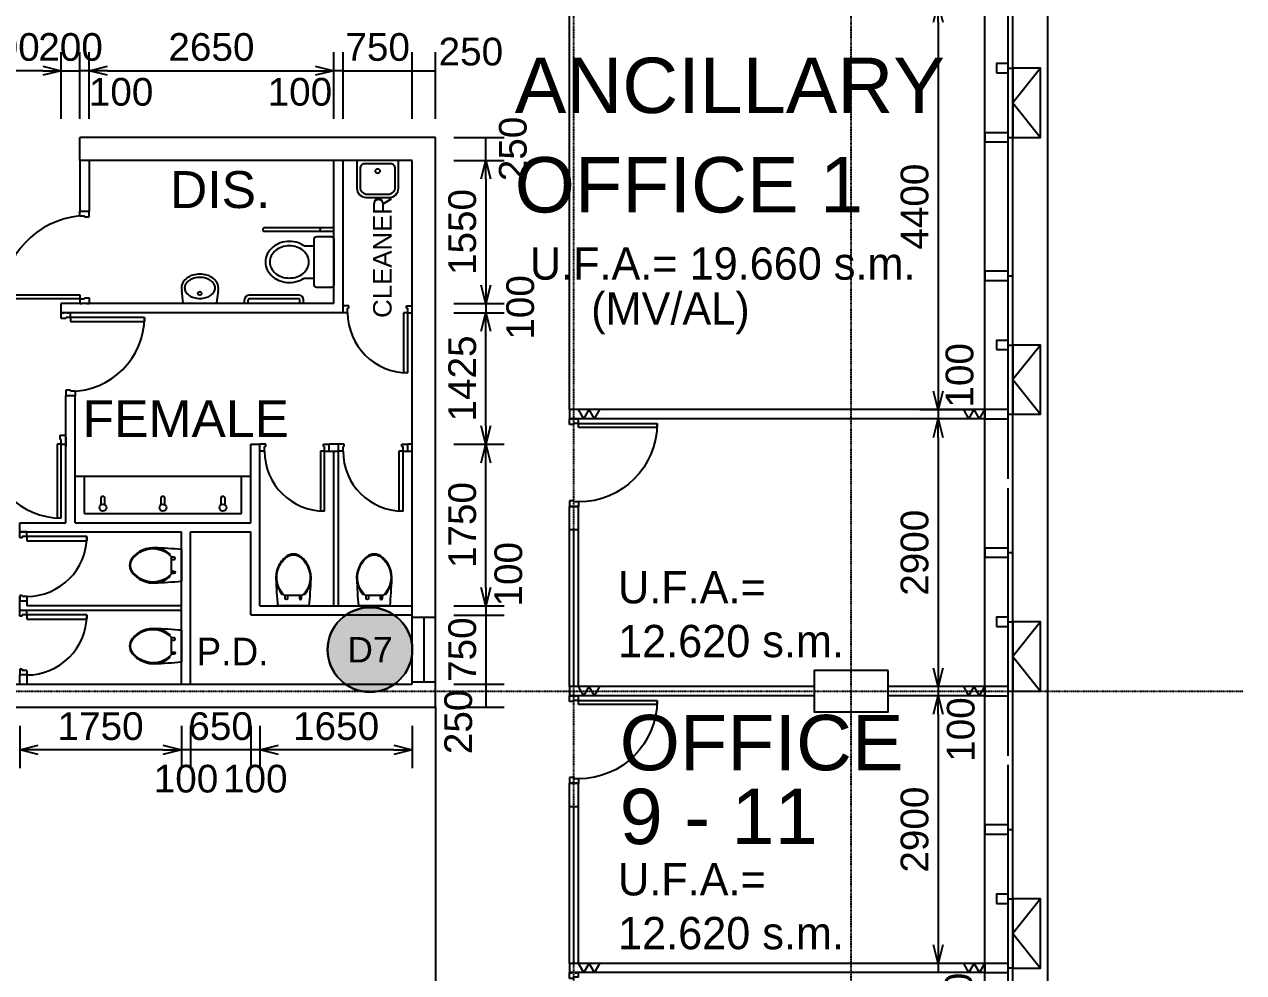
# Model space of a CAD drawing. Header units: millimetres. Extents: x 513 to 50196, y 336 to 55403.
# Drawn here: x 32358 to 45558, y 29722 to 39997 of the extents above; entities that cross this region are included whole.
import ezdxf
from ezdxf.enums import TextEntityAlignment as Align

# ---------------------------------------------------------------- set-up
doc = ezdxf.new("R2010")
doc.units = ezdxf.units.MM
doc.linetypes.add('DASHDOT', pattern=[1, 0.5, -0.25, 0, -0.25])
doc.layers.get('0').update_dxf_attribs({"color": 8})
doc.layers.get('Defpoints').update_dxf_attribs({"color": 8})
for name, color, linetype in [('DLN020__', 8, 'DASHDOT'), ('DLN030', 8, 'Continuous'), ('DLN041_1', 8, 'Continuous'), ('DLN041__', 8, 'Continuous'), ('DLN061__1', 8, 'Continuous'), ('DLN220__', 8, 'Continuous'), ('DLN280__', 8, 'Continuous'), ('DLN314__', 8, 'Continuous'), ('DLN324__', 8, 'Continuous'), ('DLN325-1', 8, 'Continuous'), ('DLN325__', 8, 'Continuous'), ('DLN740__', 8, 'Continuous'), ('FITBATH', 8, 'Continuous'), ('FITDOOR', 8, 'Continuous'), ('FS-10', 8, 'Continuous'), ('MARK', 8, 'Continuous')]:
    doc.layers.add(name, color=color, linetype=linetype)
doc.styles.add('ROMANS', font='swissl.ttf')
doc.styles.add('SWIS721LT450', font='swissl.ttf')
doc.styles.add('SWIS721LT750', font='swissl.ttf')
doc.dimstyles.new('INTDIM', dxfattribs={"dimscale": 200, "dimtxt": 2.25, "dimasz": 1.5, "dimexe": 1, "dimexo": 0, "dimgap": 1, "dimtad": 1, "dimdec": 0, "dimrnd": 1, "dimzin": 1, "dimdsep": 46, "dimtxsty": 'SWIS721LT450', "dimcen": 1, "dimclrd": 256, "dimclre": 256, "dimclrt": 256, "dimaunit": 1, "dimadec": 3, "dimazin": 0, "dimtfac": 1, "dimtdec": 0, "dimtix": 1, "dimtmove": 2, "dimatfit": 0, "dimfxl": 1, "dimtolj": 1, "dimtzin": 0, "dimarcsym": 0})

# ---------------------------------------------------------------- blocks, each defined once
blk = doc.blocks.new('DIMARR')
for p, q in [((-1, 0.25), (0, 0)), ((-1, 0), (0, 0)), ((0, 0), (-1, -0.25))]:
    blk.add_line(p, q)
blk = doc.blocks.new('*D271')
at = {"layer": 'Defpoints', "color": 0, "transparency": 16777216}
for p in [(42824, 40222), (42251, 35822), (42824, 35822)]:
    blk.add_point(p, dxfattribs=at)
at = {"layer": 'DLN030', "lineweight": -2, "transparency": 16777216}
for p, q in [((42624, 40222), (42051, 40222)), ((42251, 40022), (42251, 36022)), ((42624, 35822), (42051, 35822))]:
    blk.add_line(p, q, dxfattribs=at)
at = {"layer": 'DLN030', "lineweight": -2, "transparency": 16777216, "xscale": 200, "yscale": 200, "zscale": 200}
for p, rotation in [((42251, 40222), 90), ((42251, 35822), 270)]:
    blk.add_blockref('DIMARR', p, dxfattribs=dict(at, rotation=rotation))
at = {"layer": 'DLN030', "transparency": 16777216, "insert": (41997, 38022), "char_height": 300, "attachment_point": 5, "rotation": 90, "style": 'SWIS721LT450'}
blk.add_mtext('\\A1;4400', dxfattribs=at)
blk = doc.blocks.new('*D272')
at = {"layer": 'Defpoints', "color": 0, "transparency": 16777216}
for p in [(42824, 35822), (42251, 35722), (42824, 35722)]:
    blk.add_point(p, dxfattribs=at)
at = {"layer": 'DLN030', "lineweight": -2, "transparency": 16777216}
for p, q in [((42624, 35822), (42051, 35822)), ((42251, 35822), (42251, 35722)), ((42624, 35722), (42051, 35722))]:
    blk.add_line(p, q, dxfattribs=at)
at = {"layer": 'DLN030', "transparency": 16777216, "insert": (42484, 36194), "char_height": 300, "attachment_point": 5, "rotation": 90, "style": 'SWIS721LT450'}
blk.add_mtext('\\A1;100', dxfattribs=at)
blk = doc.blocks.new('*D273')
at = {"layer": 'Defpoints', "color": 0, "transparency": 16777216}
for p in [(42824, 35722), (42251, 32822), (42824, 32822)]:
    blk.add_point(p, dxfattribs=at)
at = {"layer": 'DLN030', "lineweight": -2, "transparency": 16777216}
for p, q in [((42624, 35722), (42051, 35722)), ((42251, 35522), (42251, 33022)), ((42624, 32822), (42051, 32822))]:
    blk.add_line(p, q, dxfattribs=at)
at = {"layer": 'DLN030', "lineweight": -2, "transparency": 16777216, "xscale": 200, "yscale": 200, "zscale": 200}
for p, rotation in [((42251, 35722), 90), ((42251, 32822), 270)]:
    blk.add_blockref('DIMARR', p, dxfattribs=dict(at, rotation=rotation))
at = {"layer": 'DLN030', "transparency": 16777216, "insert": (41997, 34272), "char_height": 300, "attachment_point": 5, "rotation": 90, "style": 'SWIS721LT450'}
blk.add_mtext('\\A1;2900', dxfattribs=at)
blk = doc.blocks.new('*D274')
at = {"layer": 'Defpoints', "color": 0, "transparency": 16777216}
for p in [(42824, 32822), (42251, 32722), (42824, 32722)]:
    blk.add_point(p, dxfattribs=at)
at = {"layer": 'DLN030', "lineweight": -2, "transparency": 16777216}
for p, q in [((42624, 32822), (42051, 32822)), ((42251, 32822), (42251, 32722)), ((42624, 32722), (42051, 32722))]:
    blk.add_line(p, q, dxfattribs=at)
at = {"layer": 'DLN030', "transparency": 16777216, "insert": (42497, 32356), "char_height": 300, "attachment_point": 5, "rotation": 90, "style": 'SWIS721LT450'}
blk.add_mtext('\\A1;100', dxfattribs=at)
blk = doc.blocks.new('*D275')
at = {"layer": 'Defpoints', "color": 0, "transparency": 16777216}
for p in [(42824, 32722), (42251, 29822), (42824, 29822)]:
    blk.add_point(p, dxfattribs=at)
at = {"layer": 'DLN030', "lineweight": -2, "transparency": 16777216}
for p, q in [((42624, 32722), (42051, 32722)), ((42251, 32522), (42251, 30022)), ((42624, 29822), (42051, 29822))]:
    blk.add_line(p, q, dxfattribs=at)
at = {"layer": 'DLN030', "lineweight": -2, "transparency": 16777216, "xscale": 200, "yscale": 200, "zscale": 200}
for p, rotation in [((42251, 32722), 90), ((42251, 29822), 270)]:
    blk.add_blockref('DIMARR', p, dxfattribs=dict(at, rotation=rotation))
at = {"layer": 'DLN030', "transparency": 16777216, "insert": (41997, 31272), "char_height": 300, "attachment_point": 5, "rotation": 90, "style": 'SWIS721LT450'}
blk.add_mtext('\\A1;2900', dxfattribs=at)
blk = doc.blocks.new('*D276')
at = {"layer": 'Defpoints', "color": 0, "transparency": 16777216}
for p in [(42251, 29722), (42824, 29822), (42824, 29722)]:
    blk.add_point(p, dxfattribs=at)
at = {"layer": 'DLN030', "lineweight": -2, "transparency": 16777216}
for p, q in [((42624, 29822), (42051, 29822)), ((42624, 29722), (42051, 29722)), ((42251, 29822), (42251, 29722))]:
    blk.add_line(p, q, dxfattribs=at)
at = {"layer": 'DLN030', "transparency": 16777216, "insert": (42474, 29371), "char_height": 300, "attachment_point": 5, "rotation": 90, "style": 'SWIS721LT450'}
blk.add_mtext('\\A1;100', dxfattribs=at)
blk = doc.blocks.new('DR1CR2')
at = {"layer": 'FITDOOR'}
for p, q in [((-50, 0), (-50, -50)), ((-50, 0), (0, 0)), ((0, 0), (0, -25)), ((-62.5, -50), (-50, -50)), ((-62.5, -50), (-62.5, -100)), ((-62.5, -100), (0, -100)), ((-12, -25), (0, -25)), ((-12, -75), (0, -75)), ((0, -75), (0, -100))]:
    blk.add_line(p, q, dxfattribs=at)
blk = doc.blocks.new('DR1AD')
at = {"layer": 'FITDOOR'}
for p, q in [((-45, 1), (0, 1)), ((-45, 1), (-45, 0)), ((0, 0), (0, 1)), ((-45, 0), (0, 0))]:
    blk.add_line(p, q, dxfattribs=at)
blk = doc.blocks.new('DR1AM')
at = {"layer": 'FITDOOR'}
blk.add_arc((0, 0), 1, 90, 180, dxfattribs=at)
blk = doc.blocks.new('DR1CL2')
at = {"layer": 'FITDOOR'}
for p, q in [((50, 0), (0, 0)), ((0, 0), (0, -25)), ((50, 0), (50, -50)), ((12, -25), (0, -25)), ((0, -75), (0, -100)), ((12, -75), (0, -75)), ((62.5, -100), (0, -100)), ((62.5, -50), (50, -50)), ((62.5, -50), (62.5, -100))]:
    blk.add_line(p, q, dxfattribs=at)
blk = doc.blocks.new('MAGENTA')
at = {"layer": 'DLN314__'}
blk.add_line((-212508, -468222), (-212508, -468172), dxfattribs=at)
blk.add_lwpolyline([(-212458, -468472), (-212458, -468222), (-212558, -468222), (-212558, -468472)], close=True, dxfattribs=at)
blk = doc.blocks.new('*D387')
at = {"layer": 'Defpoints', "color": 0, "transparency": 16777216}
for p in [(31358, 39495), (31358, 38772), (32758, 38772)]:
    blk.add_point(p, dxfattribs=at)
at = {"layer": 'DLN030', "lineweight": -2, "transparency": 16777216}
for p, q in [((31358, 38972), (31358, 39695)), ((32758, 38972), (32758, 39695)), ((32558, 39495), (31558, 39495))]:
    blk.add_line(p, q, dxfattribs=at)
at = {"layer": 'DLN030', "lineweight": -2, "transparency": 16777216, "xscale": 200, "yscale": 200, "zscale": 200, "rotation": 180}
blk.add_blockref('DIMARR', (31358, 39495), dxfattribs=at)
at = {"layer": 'DLN030', "lineweight": -2, "transparency": 16777216, "xscale": 200, "yscale": 200, "zscale": 200}
blk.add_blockref('DIMARR', (32758, 39495), dxfattribs=at)
at = {"layer": 'DLN030', "transparency": 16777216, "insert": (32058, 39750), "char_height": 300, "attachment_point": 5, "style": 'SWIS721LT450'}
blk.add_mtext('\\A1;1400', dxfattribs=at)
blk = doc.blocks.new('*D388')
at = {"layer": 'Defpoints', "color": 0, "transparency": 16777216}
for p in [(35708, 39495), (35708, 38772), (35808, 38772)]:
    blk.add_point(p, dxfattribs=at)
at = {"layer": 'DLN030', "lineweight": -2, "transparency": 16777216}
for p, q in [((35708, 38972), (35708, 39695)), ((35808, 38972), (35808, 39695)), ((35808, 39495), (35708, 39495))]:
    blk.add_line(p, q, dxfattribs=at)
at = {"layer": 'DLN030', "transparency": 16777216, "insert": (35341, 39264), "char_height": 300, "attachment_point": 5, "style": 'SWIS721LT450'}
blk.add_mtext('\\A1;100', dxfattribs=at)
blk = doc.blocks.new('*D389')
at = {"layer": 'Defpoints', "color": 0, "transparency": 16777216}
for p in [(36558, 39495), (35808, 38772), (36558, 38772)]:
    blk.add_point(p, dxfattribs=at)
at = {"layer": 'DLN030', "lineweight": -2, "transparency": 16777216}
for p, q in [((35808, 38972), (35808, 39695)), ((36558, 38972), (36558, 39695)), ((35808, 39495), (36558, 39495))]:
    blk.add_line(p, q, dxfattribs=at)
at = {"layer": 'DLN030', "transparency": 16777216, "insert": (36183, 39750), "char_height": 300, "attachment_point": 5, "style": 'SWIS721LT450'}
blk.add_mtext('\\A1;750', dxfattribs=at)
blk = doc.blocks.new('*D395')
at = {"layer": 'Defpoints', "color": 0, "transparency": 16777216}
for p in [(36808, 38522), (36808, 36972), (37354, 36972)]:
    blk.add_point(p, dxfattribs=at)
at = {"layer": 'DLN030', "lineweight": -2, "transparency": 16777216}
for p, q in [((37008, 38522), (37554, 38522)), ((37354, 38322), (37354, 37172)), ((37008, 36972), (37554, 36972))]:
    blk.add_line(p, q, dxfattribs=at)
at = {"layer": 'DLN030', "lineweight": -2, "transparency": 16777216, "xscale": 200, "yscale": 200, "zscale": 200}
for p, rotation in [((37354, 38522), 90), ((37354, 36972), 270)]:
    blk.add_blockref('DIMARR', p, dxfattribs=dict(at, rotation=rotation))
at = {"layer": 'DLN030', "transparency": 16777216, "insert": (37100, 37747), "char_height": 300, "attachment_point": 5, "rotation": 90, "style": 'SWIS721LT450'}
blk.add_mtext('\\A1;1550', dxfattribs=at)
blk = doc.blocks.new('*D396')
at = {"layer": 'Defpoints', "color": 0, "transparency": 16777216}
for p in [(36808, 35447), (37354, 35447), (36808, 33697)]:
    blk.add_point(p, dxfattribs=at)
at = {"layer": 'DLN030', "lineweight": -2, "transparency": 16777216}
for p, q in [((37008, 35447), (37554, 35447)), ((37354, 33897), (37354, 35247)), ((37008, 33697), (37554, 33697))]:
    blk.add_line(p, q, dxfattribs=at)
at = {"layer": 'DLN030', "lineweight": -2, "transparency": 16777216, "xscale": 200, "yscale": 200, "zscale": 200}
for p, rotation in [((37354, 35447), 90), ((37354, 33697), 270)]:
    blk.add_blockref('DIMARR', p, dxfattribs=dict(at, rotation=rotation))
at = {"layer": 'DLN030', "transparency": 16777216, "insert": (37100, 34572), "char_height": 300, "attachment_point": 5, "rotation": 90, "style": 'SWIS721LT450'}
blk.add_mtext('\\A1;1750', dxfattribs=at)
blk = doc.blocks.new('*D397')
at = {"layer": 'Defpoints', "color": 0, "transparency": 16777216}
for p in [(36808, 33697), (36808, 33597), (37354, 33597)]:
    blk.add_point(p, dxfattribs=at)
at = {"layer": 'DLN030', "lineweight": -2, "transparency": 16777216}
for p, q in [((37008, 33697), (37554, 33697)), ((37354, 33697), (37354, 33597)), ((37008, 33597), (37554, 33597))]:
    blk.add_line(p, q, dxfattribs=at)
at = {"layer": 'DLN030', "transparency": 16777216, "insert": (37599, 34039), "char_height": 300, "attachment_point": 5, "rotation": 90, "style": 'SWIS721LT450'}
blk.add_mtext('\\A1;100', dxfattribs=at)
blk = doc.blocks.new('*D398')
at = {"layer": 'Defpoints', "color": 0, "transparency": 16777216}
for p in [(36808, 32847), (36808, 32597), (37354, 32597)]:
    blk.add_point(p, dxfattribs=at)
at = {"layer": 'DLN030', "lineweight": -2, "transparency": 16777216}
for p, q in [((37008, 32847), (37554, 32847)), ((37354, 32847), (37354, 32597)), ((37008, 32597), (37554, 32597))]:
    blk.add_line(p, q, dxfattribs=at)
at = {"layer": 'DLN030', "transparency": 16777216, "insert": (37057, 32439), "char_height": 300, "attachment_point": 5, "rotation": 90, "style": 'SWIS721LT450'}
blk.add_mtext('\\A1;250', dxfattribs=at)
blk = doc.blocks.new('*D399')
at = {"layer": 'Defpoints', "color": 0, "transparency": 16777216}
for p in [(36808, 36972), (36808, 36872), (37354, 36872)]:
    blk.add_point(p, dxfattribs=at)
at = {"layer": 'DLN030', "lineweight": -2, "transparency": 16777216}
for p, q in [((37008, 36972), (37554, 36972)), ((37354, 36972), (37354, 36872)), ((37008, 36872), (37554, 36872))]:
    blk.add_line(p, q, dxfattribs=at)
at = {"layer": 'DLN030', "transparency": 16777216, "insert": (37728, 36930), "char_height": 300, "attachment_point": 5, "rotation": 90, "style": 'SWIS721LT450'}
blk.add_mtext('\\A1;100', dxfattribs=at)
blk = doc.blocks.new('*D400')
at = {"layer": 'Defpoints', "color": 0, "transparency": 16777216}
for p in [(36808, 39495), (36558, 38772), (36808, 38772)]:
    blk.add_point(p, dxfattribs=at)
at = {"layer": 'DLN030', "lineweight": -2, "transparency": 16777216}
for p, q in [((36558, 38972), (36558, 39695)), ((36808, 38972), (36808, 39695)), ((36558, 39495), (36808, 39495))]:
    blk.add_line(p, q, dxfattribs=at)
at = {"layer": 'DLN030', "transparency": 16777216, "insert": (37192, 39700), "char_height": 300, "attachment_point": 5, "style": 'SWIS721LT450'}
blk.add_mtext('\\A1;250', dxfattribs=at)
blk = doc.blocks.new('*D401')
at = {"layer": 'Defpoints', "color": 0, "transparency": 16777216}
for p in [(36808, 38772), (37354, 38772), (36808, 38522)]:
    blk.add_point(p, dxfattribs=at)
at = {"layer": 'DLN030', "lineweight": -2, "transparency": 16777216}
for p, q in [((37008, 38772), (37554, 38772)), ((37354, 38522), (37354, 38772)), ((37008, 38522), (37554, 38522))]:
    blk.add_line(p, q, dxfattribs=at)
at = {"layer": 'DLN030', "transparency": 16777216, "insert": (37648, 38647), "char_height": 300, "attachment_point": 5, "rotation": 90, "style": 'SWIS721LT450'}
blk.add_mtext('\\A1;250', dxfattribs=at)
blk = doc.blocks.new('*D402')
at = {"layer": 'Defpoints', "color": 0, "transparency": 16777216}
for p in [(36808, 33597), (36808, 32847), (37354, 32847)]:
    blk.add_point(p, dxfattribs=at)
at = {"layer": 'DLN030', "lineweight": -2, "transparency": 16777216}
for p, q in [((37008, 33597), (37554, 33597)), ((37354, 33597), (37354, 32847)), ((37008, 32847), (37554, 32847))]:
    blk.add_line(p, q, dxfattribs=at)
at = {"layer": 'DLN030', "transparency": 16777216, "insert": (37100, 33222), "char_height": 300, "attachment_point": 5, "rotation": 90, "style": 'SWIS721LT450'}
blk.add_mtext('\\A1;750', dxfattribs=at)
blk = doc.blocks.new('*D405')
at = {"layer": 'Defpoints', "color": 0, "transparency": 16777216}
for p in [(36808, 36872), (37354, 36872), (36808, 35447)]:
    blk.add_point(p, dxfattribs=at)
at = {"layer": 'DLN030', "lineweight": -2, "transparency": 16777216}
for p, q in [((37008, 36872), (37554, 36872)), ((37354, 35647), (37354, 36672)), ((37008, 35447), (37554, 35447))]:
    blk.add_line(p, q, dxfattribs=at)
at = {"layer": 'DLN030', "lineweight": -2, "transparency": 16777216, "xscale": 200, "yscale": 200, "zscale": 200}
for p, rotation in [((37354, 36872), 90), ((37354, 35447), 270)]:
    blk.add_blockref('DIMARR', p, dxfattribs=dict(at, rotation=rotation))
at = {"layer": 'DLN030', "transparency": 16777216, "insert": (37100, 36160), "char_height": 300, "attachment_point": 5, "rotation": 90, "style": 'SWIS721LT450'}
blk.add_mtext('\\A1;1425', dxfattribs=at)
blk = doc.blocks.new('*D408')
at = {"layer": 'Defpoints', "color": 0, "transparency": 16777216}
for p in [(32308, 32597), (34058, 32597), (32308, 32137)]:
    blk.add_point(p, dxfattribs=at)
at = {"layer": 'DLN030', "lineweight": -2, "transparency": 16777216}
for p, q in [((32308, 32397), (32308, 31937)), ((34058, 32397), (34058, 31937)), ((33858, 32137), (32508, 32137))]:
    blk.add_line(p, q, dxfattribs=at)
at = {"layer": 'DLN030', "lineweight": -2, "transparency": 16777216, "xscale": 200, "yscale": 200, "zscale": 200, "rotation": 180}
blk.add_blockref('DIMARR', (32308, 32137), dxfattribs=at)
at = {"layer": 'DLN030', "lineweight": -2, "transparency": 16777216, "xscale": 200, "yscale": 200, "zscale": 200}
blk.add_blockref('DIMARR', (34058, 32137), dxfattribs=at)
at = {"layer": 'DLN030', "transparency": 16777216, "insert": (33183, 32391), "char_height": 300, "attachment_point": 5, "style": 'SWIS721LT450'}
blk.add_mtext('\\A1;1750', dxfattribs=at)
blk = doc.blocks.new('*D409')
at = {"layer": 'Defpoints', "color": 0, "transparency": 16777216}
for p in [(34058, 32597), (34158, 32597), (34058, 32137)]:
    blk.add_point(p, dxfattribs=at)
at = {"layer": 'DLN030', "lineweight": -2, "transparency": 16777216}
for p, q in [((34058, 32397), (34058, 31937)), ((34158, 32397), (34158, 31937)), ((34158, 32137), (34058, 32137))]:
    blk.add_line(p, q, dxfattribs=at)
at = {"layer": 'DLN030', "transparency": 16777216, "insert": (34108, 31822), "char_height": 300, "attachment_point": 5, "style": 'SWIS721LT450'}
blk.add_mtext('\\A1;100', dxfattribs=at)
blk = doc.blocks.new('*D410')
at = {"layer": 'Defpoints', "color": 0, "transparency": 16777216}
for p in [(34908, 32597), (36558, 32597), (34908, 32137)]:
    blk.add_point(p, dxfattribs=at)
at = {"layer": 'DLN030', "lineweight": -2, "transparency": 16777216}
for p, q in [((34908, 32397), (34908, 31937)), ((36558, 32397), (36558, 31937)), ((36358, 32137), (35108, 32137))]:
    blk.add_line(p, q, dxfattribs=at)
at = {"layer": 'DLN030', "lineweight": -2, "transparency": 16777216, "xscale": 200, "yscale": 200, "zscale": 200, "rotation": 180}
blk.add_blockref('DIMARR', (34908, 32137), dxfattribs=at)
at = {"layer": 'DLN030', "lineweight": -2, "transparency": 16777216, "xscale": 200, "yscale": 200, "zscale": 200}
blk.add_blockref('DIMARR', (36558, 32137), dxfattribs=at)
at = {"layer": 'DLN030', "transparency": 16777216, "insert": (35733, 32391), "char_height": 300, "attachment_point": 5, "style": 'SWIS721LT450'}
blk.add_mtext('\\A1;1650', dxfattribs=at)
blk = doc.blocks.new('*D411')
at = {"layer": 'Defpoints', "color": 0, "transparency": 16777216}
for p in [(34808, 32597), (34908, 32597), (34808, 32137)]:
    blk.add_point(p, dxfattribs=at)
at = {"layer": 'DLN030', "lineweight": -2, "transparency": 16777216}
for p, q in [((34808, 32397), (34808, 31937)), ((34908, 32397), (34908, 31937)), ((34908, 32137), (34808, 32137))]:
    blk.add_line(p, q, dxfattribs=at)
at = {"layer": 'DLN030', "transparency": 16777216, "insert": (34858, 31822), "char_height": 300, "attachment_point": 5, "style": 'SWIS721LT450'}
blk.add_mtext('\\A1;100', dxfattribs=at)
blk = doc.blocks.new('*D412')
at = {"layer": 'Defpoints', "color": 0, "transparency": 16777216}
for p in [(34158, 32597), (34808, 32597), (34158, 32137)]:
    blk.add_point(p, dxfattribs=at)
at = {"layer": 'DLN030', "lineweight": -2, "transparency": 16777216}
for p, q in [((34158, 32397), (34158, 31937)), ((34808, 32397), (34808, 31937)), ((34808, 32137), (34158, 32137))]:
    blk.add_line(p, q, dxfattribs=at)
at = {"layer": 'DLN030', "transparency": 16777216, "insert": (34483, 32391), "char_height": 300, "attachment_point": 5, "style": 'SWIS721LT450'}
blk.add_mtext('\\A1;650', dxfattribs=at)
blk = doc.blocks.new('w')
at = {"layer": 'DLN061__1'}
for p, q in [((-380707, -515975), (-380854, -515719)), ((-380707, -515975), (-380559, -515719)), ((-380411, -515975), (-380559, -515719)), ((-380411, -515975), (-380263, -515719))]:
    blk.add_line(p, q, dxfattribs=at)
blk = doc.blocks.new('SANWC1')
at = {"layer": 'FITBATH'}
blk.add_lwpolyline([(0.317, 0.583, 0.06727), (0.374, 0.697, 0.082508), (0.404, 0.875, 0.082508), (0.374, 1.053, 0.090374), (0.291, 1.202, 0.104298), (0.157, 1.309, 0.116855), (0, 1.346, 0.116855), (-0.157, 1.309, 0.104298), (-0.291, 1.202, 0.090374), (-0.374, 1.053, 0.082508), (-0.404, 0.875, 0.082508), (-0.374, 0.697, 0.06727), (-0.317, 0.583, 0.06727)], format="xyb", dxfattribs=at)
for points in [[(-0.224, 1.147, 0.090374), (-0.292, 1.025, 0.082508), (-0.317, 0.875, 0.082508), (-0.292, 0.725, 0.090374), (-0.224, 0.603, 0.104298), (-0.118, 0.518, 0.116855), (0, 0.49, 0.116855), (0.118, 0.518, 0.104298), (0.224, 0.603, 0.090374), (0.292, 0.725, 0.082508), (0.317, 0.875, 0.082508), (0.292, 1.025, 0.090374), (0.224, 1.147, 0.104298), (0.118, 1.232, 0.116855), (0, 1.26, 0.116855), (-0.118, 1.232, 0.104298)], [(-0.452, 0.385), (0.452, 0.385, -0.414214), (0.5, 0.337), (0.5, 0.048, -0.414214), (0.452, 0), (-0.452, 0, -0.414214), (-0.5, 0.048), (-0.5, 0.337, -0.414214)]]:
    blk.add_lwpolyline(points, format="xyb", close=True, dxfattribs=at)
for points in [[(-0.317, 0.583), (-0.317, 0.385)], [(0.317, 0.583), (0.317, 0.385)]]:
    blk.add_lwpolyline(points, dxfattribs=at)
blk = doc.blocks.new('SANLAV1')
at = {"layer": 'FITBATH'}
for points in [[(0.492, 0.355, 0.195397), (0.459, 0.57, 0.106942), (0.341, 0.695, 0.081615), (0.188, 0.768, 0.069755), (0, 0.794, 0.069755), (-0.188, 0.768, 0.081615), (-0.341, 0.695, 0.106942), (-0.459, 0.57, 0.195397), (-0.492, 0.355, 0.195397)], [(0.492, 0.355), (0.453, 0.017, -0.380701), (0.434, 0), (-0.434, 0, -0.380701), (-0.453, 0.017), (-0.492, 0.355)]]:
    blk.add_lwpolyline(points, format="xyb", dxfattribs=at)
blk.add_lwpolyline([(0.412, 0.422, 0.135913), (0.383, 0.524, 0.106942), (0.291, 0.623, 0.081615), (0.163, 0.683, 0.069755), (0, 0.706, 0.069755), (-0.163, 0.683, 0.081615), (-0.291, 0.623, 0.106942), (-0.383, 0.524, 0.135913), (-0.412, 0.422, 0.135913), (-0.383, 0.319, 0.106942), (-0.291, 0.221, 0.081615), (-0.163, 0.16, 0.069755), (0, 0.137, 0.069755), (0.163, 0.16, 0.081615), (0.291, 0.221, 0.106942), (0.383, 0.319, 0.135913)], format="xyb", close=True, dxfattribs=at)
blk.add_circle((-0.002, 0.274), 0.049, dxfattribs=at)
blk = doc.blocks.new('DR1CL1')
at = {"layer": 'FITDOOR'}
for p, q in [((50, 0), (0, 0)), ((0, 0), (0, -75)), ((50, 0), (50, -50)), ((62.5, -75), (0, -75)), ((62.5, -50), (50, -50)), ((62.5, -50), (62.5, -75))]:
    blk.add_line(p, q, dxfattribs=at)
blk = doc.blocks.new('DR1CD')
at = {"layer": 'FITDOOR'}
for p, q in [((0, 1), (45, 1)), ((0, 1), (0, 0)), ((45, 0), (45, 1)), ((0, 0), (45, 0))]:
    blk.add_line(p, q, dxfattribs=at)
blk = doc.blocks.new('DR1CM')
at = {"layer": 'FITDOOR'}
blk.add_arc((0, 0), 1, 0, 90, dxfattribs=at)
blk = doc.blocks.new('DR1CR1')
at = {"layer": 'FITDOOR'}
for p, q in [((-50, 0), (0, 0)), ((-50, 0), (-50, -50)), ((0, 0), (0, -75)), ((-62.5, -50), (-62.5, -75)), ((-62.5, -50), (-50, -50)), ((-62.5, -75), (0, -75))]:
    blk.add_line(p, q, dxfattribs=at)
blk = doc.blocks.new('TOILET01')
at = {"layer": 'DLN740__'}
blk.add_line((171, 0), (-171, 0), dxfattribs=at)
for points in [[(113, 127), (124, 127, 0.294171), (165, 423, 0.11195), (82, 531, 0.35994), (-82, 531, 0.11195), (-165, 423, 0.294171), (-124, 127), (-113, 127)], [(-64, 111), (-64, 81, -1), (-88, 81), (-88, 111)], [(64, 111), (64, 81, 1), (88, 81), (88, 111)]]:
    blk.add_lwpolyline(points, format="xyb", dxfattribs=at)
blk.add_lwpolyline([(157, 420, -0.325454), (96, 111), (-96, 111, -0.325454), (-157, 420, -0.11195), (-76, 525, -0.35994), (76, 525, -0.11195)], format="xyb", close=True, dxfattribs=at)
for centre, start, end in [((6996, 619), 182.6182, 184.9339), ((-6996, 619), 355.0661, 357.3818)]:
    blk.add_arc(centre, 7194, start, end, dxfattribs=at)
blk = doc.blocks.new('URINAL')
at = {"layer": 'DLN740__'}
for points in [[(-174, -130, -0.355245), (-154, -114), (154, -114, -0.355245), (174, -130), (193, -221, 0.355529), (202, -229), (220, -229, 0.414214), (230, -219), (230, 0), (-230, 0), (-230, -219, 0.414214), (-220, -229), (-202, -229, 0.355529), (-193, -221), (-174, -130)], [(166, -118), (13, -248, -0.364844), (-13, -248), (-166, -118)], [(181, -163), (32, -288, -0.364844), (-32, -288), (-181, -163)]]:
    blk.add_lwpolyline(points, format="xyb", dxfattribs=at)
blk.add_circle((0, -64), 20.5, dxfattribs=at)
blk = doc.blocks.new('SANSLO-V01')
at = {"layer": 'FITBATH'}
for points in [[(225, 0), (225, 300, 0.414214), (125, 400), (-125, 400, 0.414214), (-225, 300), (-225, 0)], [(190, 85), (190, 290, 0.414214), (115, 365), (-115, 365, 0.414214), (-190, 290), (-190, 85, 0.414214), (-140, 35), (140, 35, 0.414214)]]:
    blk.add_lwpolyline(points, format="xyb", close=True, dxfattribs=at)
blk.add_circle((0, 115), 25, dxfattribs=at)
blk = doc.blocks.new('CORE_TOILET')
blk.add_line((-1650, -4825), (-875, -4825))
at = {"layer": 'DLN220__'}
for p, q in [((-3600, 0), (-3600, -550)), ((-3500, 0), (-3500, -550)), ((-850, -1550), (-850, 0)), ((-750, -1650), (-750, 0)), ((-3600, -550), (-3500, -550)), ((-3800, -1650), (-3800, -1550)), ((-3100, -1550), (-3800, -1550)), ((-850, -1550), (-3100, -1550)), ((-750, -1650), (-3800, -1650)), ((-3650, -2550), (-3750, -2550)), ((-3750, -3925), (-3750, -2550)), ((-3650, -3925), (-3650, -2550)), ((-4650, -2975), (-5200, -2975)), ((-4650, -2975), (-4650, -3075)), ((-3750, -3000), (-3750, -3100)), ((-4650, -3075), (-5200, -3075)), ((-1750, -3075), (-1650, -3075)), ((-1750, -3925), (-1750, -3075)), ((-1650, -4825), (-1650, -3075)), ((-3650, -3450), (-3650, -3450)), ((-5300, -3675), (-5300, -4125)), ((-5200, -3675), (-5200, -4125)), ((-4250, -3925), (-3750, -3925)), ((-4250, -4025), (-4250, -3925)), ((-3650, -3925), (-1750, -3925)), ((-4250, -4025), (-2500, -4025)), ((-2500, -5675), (-2500, -4025)), ((-2400, -5675), (-2400, -4025)), ((-2400, -4025), (-1750, -4025)), ((-1750, -4925), (-1750, -4025)), ((-5200, -4125), (-5300, -4125)), ((-1650, -4825), (0, -4825)), ((-1750, -4925), (0, -4925)), ((-6750, -5225), (-7000, -5225)), ((-6750, -5325), (-6750, -5225)), ((-6750, -5325), (-7000, -5325))]:
    blk.add_line(p, q, dxfattribs=at)
at = {"layer": 'DLN220__', "ltscale": 0.05}
blk.add_lwpolyline([(-5000, -5075), (-5000, -4275), (-6500, -4275), (-6500, -5075)], close=True, dxfattribs=at)
at = {"layer": 'DLN325__', "ltscale": 0.3}
for p, q in [((-6850, -5675), (-6850, -5325)), ((-6800, -5675), (-6800, -5325)), ((-6750, -5675), (-6750, -5325))]:
    blk.add_line(p, q, dxfattribs=at)
at = {"layer": 'DLN740__'}
for p, q in [((-980, -730), (-1600, -730)), ((-980, -770), (-1600, -770)), ((-850, -730), (-980, -730)), ((-850, -770), (-980, -770)), ((-1818, -1550), (-1818, -1510)), ((-1778, -1550), (-1778, -1510)), ((-1228, -1460), (-1768, -1460)), ((-1228, -1500), (-1768, -1500)), ((-1218, -1550), (-1218, -1510)), ((-1178, -1550), (-1178, -1510)), ((-800, -3075), (-900, -3075)), ((-900, -3150), (-800, -3150)), ((-850, -4825), (-850, -3150)), ((-800, -4825), (-800, -3150)), ((0, -3075), (-50, -3075)), ((-50, -3150), (0, -3150)), ((-1750, -3425), (-3650, -3425)), ((-3550, -3825), (-3550, -3425)), ((-1850, -3825), (-1850, -3425)), ((-3550, -3825), (-1850, -3825)), ((-6800, -3875), (-5300, -3875)), ((-4250, -4875), (-4250, -4725)), ((-4175, -4725), (-4175, -4825)), ((-2500, -4875), (-4250, -4875)), ((-2500, -4825), (-4175, -4825)), ((-6450, -5225), (-4900, -5225)), ((-6350, -5575), (-6350, -5225)), ((-5000, -5225), (-5000, -5575)), ((-4900, -5225), (-4900, -5675)), ((-5000, -5575), (-6350, -5575)), ((-4250, -5675), (-4250, -5575)), ((-4175, -5575), (-4175, -5675))]:
    blk.add_line(p, q, dxfattribs=at)
for points in [[(-3328, -3733), (-3328, -3661, 0.414214), (-3348, -3641), (-3353, -3641, 0.414214), (-3373, -3661), (-3373, -3733)], [(-2678, -3733), (-2678, -3661, 0.414214), (-2698, -3641), (-2703, -3641, 0.414214), (-2723, -3661), (-2723, -3733)], [(-2028, -3733), (-2028, -3661, 0.414214), (-2048, -3641), (-2053, -3641, 0.414214), (-2073, -3661), (-2073, -3733)], [(-6023, -5483), (-6023, -5411, -0.414214), (-6003, -5391), (-5998, -5391, -0.414214), (-5978, -5411), (-5978, -5483)], [(-5328, -5483), (-5328, -5411, 0.414214), (-5348, -5391), (-5353, -5391, 0.414214), (-5373, -5411), (-5373, -5483)]]:
    blk.add_lwpolyline(points, format="xyb", dxfattribs=at)
for points in [[(-6800, -5225), (-6800, -3875)], [(-6450, -5225), (-6450, -5675)]]:
    blk.add_lwpolyline(points, dxfattribs=at)
for centre in [(-3350, -3763), (-2700, -3763), (-2050, -3763), (-6000, -5513), (-5350, -5513)]:
    blk.add_circle(centre, 37.5, dxfattribs=at)
for centre, radius, start, end in [((-1600, -750), 20, 90, 270), ((-980, -750), 20, 90, 270), ((-1768, -1510), 50, 90, 180), ((-1768, -1510), 10, 90, 180), ((-1228, -1510), 50, 0, 90), ((-1228, -1510), 10, 0, 90)]:
    blk.add_arc(centre, radius, start, end, dxfattribs=at)
at = {"layer": 'FITDOOR'}
blk.add_arc((-3508, -1538), 942, 95.5824, 177.6907, dxfattribs=at)
at = {"layer": 'DLN325__', "xscale": -1}
for name, p, rotation in [('DR1CL2', (-3600, -550), 90), ('DR1CR2', (-3600, -1550), 90), ('DR1CL1', (-750, -1650), 180), ('DR1CR1', (0, -1650), 180)]:
    blk.add_blockref(name, p, dxfattribs=dict(at, rotation=rotation))
at = {"layer": 'DLN325__', "xscale": -1, "yscale": 850, "rotation": 90}
blk.add_blockref('DR1AD', (-3600, -1500), dxfattribs=at)
at = {"layer": 'DLN325__'}
for name, p, rotation in [('DR1CL2', (-3700, -1650), 270), ('DR1CR2', (-3650, -2550), 270), ('DR1CR2', (-4650, -3075), 180), ('DR1CL2', (-3750, -3075), 180)]:
    blk.add_blockref(name, p, dxfattribs=dict(at, rotation=rotation))
for p, yscale, rotation in [((-3700, -1700), 800, 270), ((-50, -1650), 650, 180), ((-3800, -3075), 800, 180)]:
    blk.add_blockref('DR1CD', p, dxfattribs=dict(at, yscale=yscale, rotation=rotation))
for p, xscale, yscale, zscale, rotation in [((-3700, -1700), 800, 800, 800, 270), ((-50, -1650), 650, 650, 650, 180), ((-3800, -3075), 800, 800, 800, 180)]:
    blk.add_blockref('DR1CM', p, dxfattribs=dict(at, xscale=xscale, yscale=yscale, zscale=zscale, rotation=rotation))
at = {"layer": 'DLN740__'}
for name, p, rotation in [('SANSLO-V01', (-375, 0), 180), ('TOILET01', (-2500, -4387), 90), ('TOILET01', (-2500, -5262), 90)]:
    blk.add_blockref(name, p, dxfattribs=dict(at, rotation=rotation))
for name, p, xscale, yscale, zscale, rotation in [('SANWC1', (-850, -1100), 550, 550, 550, 90), ('DR1CM', (-950, -3150), 650, 650, 650, 180), ('DR1CM', (-100, -3150), 650, 650, 650, 180), ('DR1CM', (-4175, -4075), 650, 650, 650, 270), ('DR1CM', (-4175, -4925), 650, 650, 650, 270)]:
    blk.add_blockref(name, p, dxfattribs=dict(at, xscale=xscale, yscale=yscale, zscale=zscale, rotation=rotation))
at = {"layer": 'DLN740__', "xscale": 400, "yscale": 400, "zscale": 400}
blk.add_blockref('SANLAV1', (-2300, -1550), dxfattribs=at)
at = {"layer": 'DLN740__'}
for name, p, xscale, rotation in [('DR1CL1', (-1650, -3150), -1, 180), ('DR1CR1', (-900, -3150), -1, 180), ('DR1CL1', (-800, -3150), -1, 180), ('DR1CR1', (-50, -3150), -1, 180), ('DR1CR1', (-4175, -4025), -1, 270), ('URINAL', (-6800, -4675), -1.000000000000002, 90.00000002556308), ('DR1CL1', (-4175, -4775), -1, 270), ('DR1CR1', (-4175, -4875), -1, 270), ('DR1CL1', (-4175, -5575), -1, 270)]:
    blk.add_blockref(name, p, dxfattribs=dict(at, xscale=xscale, rotation=rotation))
at = {"layer": 'DLN740__', "yscale": 650}
for p, rotation in [((-950, -3150), 180), ((-100, -3150), 180), ((-4175, -4075), 270), ((-4175, -4925), 270)]:
    blk.add_blockref('DR1CD', p, dxfattribs=dict(at, rotation=rotation))
at = {"layer": 'DLN740__', "xscale": -1}
blk.add_blockref('URINAL', (-5730, -3875), dxfattribs=at)
at = {"layer": 'DLN740__'}
for p in [(-1287, -4825), (-412, -4825)]:
    blk.add_blockref('TOILET01', p, dxfattribs=at)
at = {"layer": 'DLN041__', "insert": (-2337, -5471), "char_height": 300, "width": 1310.63, "attachment_point": 7, "style": 'SWIS721LT750'}
blk.add_mtext('{\\fUnivers|b0|i0|c0|p34;P.D.}', dxfattribs=at)
blk = doc.blocks.new('DRNO')
at = {"layer": 'MARK'}
blk.add_circle((0, 0), 1, dxfattribs=at)
at = {"layer": 'MARK', "style": 'ROMANS'}
blk.add_attdef('DRNO', text='', height=0.6, dxfattribs=at).set_placement((0, 0), align=Align.MIDDLE)
blk = doc.blocks.new('A$C75032E79')
at = {"layer": 'DLN314__', "ltscale": 0.05}
blk.add_lwpolyline([(-750, 0), (0, 0), (0, 300), (-750, 300)], close=True, dxfattribs=at)
blk.add_lwpolyline([(-750, 300), (-375, 0), (0, 300)], dxfattribs=at)
blk = doc.blocks.new('MAGETA-2')
at = {"layer": 'DLN314__'}
blk.add_line((-211908, -468637), (-211908, -468587), dxfattribs=at)
blk.add_lwpolyline([(-211858, -468762), (-211858, -468637), (-211958, -468637), (-211958, -468762)], close=True, dxfattribs=at)
blk = doc.blocks.new('*D422')
at = {"layer": 'Defpoints', "color": 0, "transparency": 16777216}
for p in [(32958, 39495), (32758, 38772), (32958, 38772)]:
    blk.add_point(p, dxfattribs=at)
at = {"layer": 'DLN030', "lineweight": -2, "transparency": 16777216}
for p, q in [((32758, 38972), (32758, 39695)), ((32958, 38972), (32958, 39695)), ((32758, 39495), (32958, 39495))]:
    blk.add_line(p, q, dxfattribs=at)
at = {"layer": 'DLN030', "transparency": 16777216, "insert": (32858, 39750), "char_height": 300, "attachment_point": 5, "style": 'SWIS721LT450'}
blk.add_mtext('\\A1;200', dxfattribs=at)
blk = doc.blocks.new('*D423')
at = {"layer": 'Defpoints', "color": 0, "transparency": 16777216}
for p in [(32958, 39495), (32958, 38772), (33058, 38772)]:
    blk.add_point(p, dxfattribs=at)
at = {"layer": 'DLN030', "lineweight": -2, "transparency": 16777216}
for p, q in [((32958, 38972), (32958, 39695)), ((33058, 38972), (33058, 39695)), ((33058, 39495), (32958, 39495))]:
    blk.add_line(p, q, dxfattribs=at)
at = {"layer": 'DLN030', "transparency": 16777216, "insert": (33405, 39264), "char_height": 300, "attachment_point": 5, "style": 'SWIS721LT450'}
blk.add_mtext('\\A1;100', dxfattribs=at)
blk = doc.blocks.new('*D424')
at = {"layer": 'Defpoints', "color": 0, "transparency": 16777216}
for p in [(35708, 39495), (33058, 38772), (35708, 38772)]:
    blk.add_point(p, dxfattribs=at)
at = {"layer": 'DLN030', "lineweight": -2, "transparency": 16777216}
for p, q in [((33058, 38972), (33058, 39695)), ((35708, 38972), (35708, 39695)), ((33258, 39495), (35508, 39495))]:
    blk.add_line(p, q, dxfattribs=at)
at = {"layer": 'DLN030', "lineweight": -2, "transparency": 16777216, "xscale": 200, "yscale": 200, "zscale": 200, "rotation": 180}
blk.add_blockref('DIMARR', (33058, 39495), dxfattribs=at)
at = {"layer": 'DLN030', "lineweight": -2, "transparency": 16777216, "xscale": 200, "yscale": 200, "zscale": 200}
blk.add_blockref('DIMARR', (35708, 39495), dxfattribs=at)
at = {"layer": 'DLN030', "transparency": 16777216, "insert": (34383, 39750), "char_height": 300, "attachment_point": 5, "style": 'SWIS721LT450'}
blk.add_mtext('\\A1;2650', dxfattribs=at)

msp = doc.modelspace()

# ---------------------------------------------------------------- hatches: boundary and pattern name
at = {"layer": 'FS-10'}
h = msp.add_hatch(color=256, dxfattribs=at)
edge = h.paths.add_edge_path()
edge.add_arc((36099.8, 33220.8), 458.3, 0, 360)

# ---------------------------------------------------------------- linework, layer by layer
at = {"layer": 'DLN020__'}
for p, q in [((38308.1, 4543.6), (38308.1, 51293.6)), ((41308.1, 4543.6), (41308.1, 51293.6)), ((1808.1, 32772.3), (45558.1, 32772.3))]:
    msp.add_line(p, q, dxfattribs=at)
at = {"layer": 'DLN220__', "ltscale": 0.05}
for p, q in [((38258.1, 35822.3), (38258.1, 40222.3)), ((36808.1, 32597.3), (36808.1, 23772.3))]:
    msp.add_line(p, q, dxfattribs=at)
at = {"layer": 'DLN220__'}
for p, q in [((42758.1, 35822.3), (38258.1, 35822.3)), ((38258.1, 35822.3), (38258.1, 35722.3)), ((42758.1, 35722.3), (38258.1, 35722.3)), ((38358.1, 34772.3), (38258.1, 34772.3)), ((38358.1, 34772.3), (38258.1, 34772.3)), ((38358.1, 34772.3), (38258.1, 34772.3)), ((38258.1, 34772.3), (38358.1, 34772.3)), ((38258.1, 34522.3), (38258.1, 34772.3)), ((38258.1, 34772.3), (38358.1, 34772.3)), ((38358.1, 34522.3), (38358.1, 34772.3)), ((38258.1, 34522.3), (38358.1, 34522.3)), ((38258.1, 32822.3), (38258.1, 32722.3)), ((40908.1, 32822.3), (38258.1, 32822.3)), ((42758.1, 32822.3), (41708.1, 32822.3)), ((40908.1, 32722.3), (38258.1, 32722.3)), ((42758.1, 32722.3), (41708.1, 32722.3)), ((38358.1, 31772.3), (38258.1, 31772.3)), ((38358.1, 31772.3), (38258.1, 31772.3)), ((38358.1, 31772.3), (38258.1, 31772.3)), ((38258.1, 31522.3), (38258.1, 31772.3)), ((38358.1, 31522.3), (38358.1, 31772.3)), ((38258.1, 31522.3), (38358.1, 31522.3)), ((38258.1, 29822.3), (38258.1, 29722.3)), ((42758.1, 29822.3), (38258.1, 29822.3)), ((42758.1, 29722.3), (38258.1, 29722.3))]:
    msp.add_line(p, q, dxfattribs=at)
at = {"layer": 'DLN280__'}
for p, q in [((36808.1, 38772.3), (32958.1, 38772.3)), ((32958.1, 38522.3), (32958.1, 38772.3)), ((36808.1, 32597.3), (36808.1, 38772.3)), ((36558.1, 38522.3), (32958.1, 38522.3)), ((36558.1, 32847.3), (36558.1, 38522.3)), ((29558.1, 32847.3), (36558.1, 32847.3)), ((29308.1, 32597.3), (36808.1, 32597.3))]:
    msp.add_line(p, q, dxfattribs=at)
msp.add_lwpolyline([(41708.1, 32997.3), (40908.1, 32997.3), (40908.1, 32547.3), (41708.1, 32547.3)], close=True, dxfattribs=at)
at = {"layer": 'DLN314__'}
for p, q in [((43438.1, 25953.1), (43438.1, 45402.3)), ((43058.1, 26072.3), (43058.1, 45022.3)), ((42758.1, 26166.4), (42758.1, 44722.3)), ((43008.1, 38822.3), (43008.1, 40222.3)), ((43008.1, 37322.3), (43008.1, 38722.3)), ((43008.1, 35822.3), (43008.1, 37222.3)), ((43008.1, 35072.3), (43008.1, 35722.3)), ((43008.1, 34322.3), (43008.1, 34972.3)), ((43008.1, 32822.3), (43008.1, 34222.3)), ((43008.1, 32072.3), (43008.1, 32722.3)), ((43008.1, 31322.3), (43008.1, 31972.3)), ((43008.1, 29822.3), (43008.1, 31222.3)), ((43008.1, 29072.3), (43008.1, 29722.3))]:
    msp.add_line(p, q, dxfattribs=at)
at = {"layer": 'DLN324__'}
for p, q in [((38258.1, 32822.3), (38258.1, 34522.3)), ((38308.1, 32822.3), (38308.1, 34522.3)), ((38358.1, 32822.3), (38358.1, 34522.3)), ((38258.1, 29822.3), (38258.1, 31522.3)), ((38308.1, 29822.3), (38308.1, 31522.3)), ((38358.1, 29822.3), (38358.1, 31522.3))]:
    msp.add_line(p, q, dxfattribs=at)
at = {"layer": 'DLN325__', "ltscale": 0.3}
for p, q in [((36558.1, 33572.3), (36808.1, 33572.3)), ((36683.1, 33572.3), (36683.1, 32872.3)), ((36558.1, 32872.3), (36808.1, 32872.3))]:
    msp.add_line(p, q, dxfattribs=at)
at = {"layer": 'DLN740__'}
msp.add_arc((34958.1, 37772.3), 20, 90, 270, dxfattribs=at)
at = {"layer": 'FS-10'}
msp.add_circle((36099.8, 33220.8), 458.3, dxfattribs=at)

# ---------------------------------------------------------------- block references
at = {"layer": 'DLN061__1', "xscale": 0.390625, "yscale": 0.390625, "zscale": 0.390625}
for p in [(187129.4, 237275.2), (191298.4, 237275.2), (187129.4, 234275.2), (191298.4, 234275.2), (187129.4, 231275.2), (191298.4, 231275.2)]:
    msp.add_blockref('w', p, dxfattribs=at)
at = {"layer": 'DLN314__', "rotation": 270}
for name, p in [('MAGETA-2', (511644.9, -172385.5)), ('MAGENTA', (511230.1, -173735.3)), ('MAGENTA', (511230.1, -175235.3)), ('MAGETA-2', (511644.9, -175385.5)), ('MAGENTA', (511230.1, -176735.3)), ('MAGENTA', (511230.1, -178235.3)), ('MAGETA-2', (511644.9, -178385.5)), ('MAGENTA', (511230.1, -179735.3)), ('MAGENTA', (511230.1, -181235.3)), ('MAGETA-2', (511644.9, -181385.5)), ('MAGENTA', (511230.1, -182735.3))]:
    msp.add_blockref(name, p, dxfattribs=at)
at = {"layer": 'DLN314__', "ltscale": 0.05, "rotation": 270}
for p in [(43058.1, 38772.3), (43058.1, 35772.3), (43058.1, 32772.3), (43058.1, 29772.3)]:
    msp.add_blockref('A$C75032E79', p, dxfattribs=at)
at = {"layer": 'DLN325-1'}
ref = msp.add_blockref('DRNO', (36099.8, 33220.8), dxfattribs=dict(at, xscale=-458.3333333333333, yscale=458.3333333333333, zscale=458.3333333333333, rotation=180))
ref.add_attrib('DRNO', 'D7', dxfattribs={"layer": 'MARK', "height": 275, "style": 'ROMANS'}).set_placement((36099.8, 33220.8), align=Align.MIDDLE)
at = {"layer": 'DLN325__', "xscale": -1, "rotation": 270}
for name, p in [('DR1CR2', (38358.1, 35722.3)), ('DR1CL2', (38358.1, 34772.3)), ('DR1CR2', (38358.1, 32722.3)), ('DR1CL2', (38358.1, 31772.3)), ('DR1CR2', (38358.1, 29722.3))]:
    msp.add_blockref(name, p, dxfattribs=at)
at = {"layer": 'DLN325__', "xscale": -1, "yscale": 850, "rotation": 270}
for p in [(38358.1, 35672.3), (38358.1, 32672.3)]:
    msp.add_blockref('DR1AD', p, dxfattribs=at)
at = {"layer": 'DLN325__', "xscale": -850, "yscale": 850, "zscale": 850, "rotation": 270.0000000000078}
for p in [(38358.1, 35672.3), (38358.1, 32672.3)]:
    msp.add_blockref('DR1AM', p, dxfattribs=at)
at = {"layer": 'DLN740__'}
msp.add_blockref('CORE_TOILET', (36558.1, 38522.3), dxfattribs=at)

# ---------------------------------------------------------------- texts
at = {"layer": 'DLN041_1', "style": 'SWIS721LT750'}
for s, p in [('ANCILLARY', (37666.6, 39036)), ('ANCILLARY', (37666.6, 39036)), ('OFFICE 1', (37666.6, 37959)), ('OFFICE 1', (37666.6, 37959)), ('OFFICE', (38803.4, 31914.7)), ('9 - 11', (38803.4, 31114.9))]:
    msp.add_text(s, height=600, dxfattribs=at).set_placement(p)
at = {"layer": 'DLN041_1', "char_height": 350, "attachment_point": 7, "style": 'SWIS721LT750'}
for s, insert, width in [('{\\fUnivers|b0|i0|c0|p34;U.F.A.= 19.660 s.m.}', (37830.6, 37225.9), 7280.208), ('{\\fUnivers|b0|i0|c0|p34;(MV/AL)}', (38494.3, 36638.9), 9007.441), ('{\\fUnivers|b0|i0|c0|p34;U.F.A.= \\P12.620 s.m.}', (38785.4, 33135.1), 3069.175), ('{\\fUnivers|b0|i0|c0|p34;U.F.A.= \\P12.620 s.m.}', (38785.4, 29970.7), 3069.175)]:
    msp.add_mtext(s, dxfattribs=dict(at, insert=insert, width=width))
at = {"layer": 'DLN041__', "style": 'SWIS721LT750'}
for s, p in [('DIS.', (33934.8, 38006.9)), ('FEMALE', (32987.8, 35524.9))]:
    msp.add_text(s, height=400, dxfattribs=at).set_placement(p)
msp.add_text('CLEANER', height=200, rotation=90, dxfattribs=at).set_placement((36333.6, 36816.5))

# ---------------------------------------------------------------- dimensions: what is measured, and where the dimension line sits
at = {"layer": 'DLN030'}
for base, p1, p2, angle, picture, middle in [((42250.7, 35822.3), (42824, 40222.3), (42824, 35822.3), 90, '*D271', (41996.5, 38022.3)), ((32958.1, 39495.4), (32758.1, 38772.3), (32958.1, 38772.3), 180, '*D422', (32858.1, 39749.5)), ((35708.1, 39495.4), (33058.1, 38772.3), (35708.1, 38772.3), 180, '*D424', (34383.1, 39749.5)), ((36558.1, 39495.4), (35808.1, 38772.3), (36558.1, 38772.3), 180, '*D389', (36183.1, 39749.5)), ((37353.8, 36972.3), (36808.1, 38522.3), (36808.1, 36972.3), 90, '*D395', (37099.6, 37747.3)), ((37353.8, 36872.3), (36808.1, 35447.3), (36808.1, 36872.3), 270, '*D405', (37099.6, 36159.8)), ((42250.7, 32822.3), (42824, 35722.3), (42824, 32822.3), 90, '*D273', (41996.5, 34272.3)), ((37353.8, 35447.3), (36808.1, 33697.3), (36808.1, 35447.3), 270, '*D396', (37099.6, 34572.3)), ((37353.8, 32847.3), (36808.1, 33597.3), (36808.1, 32847.3), 90, '*D402', (37099.6, 33222.3)), ((42250.7, 29822.3), (42824, 32722.3), (42824, 29822.3), 90, '*D275', (41996.5, 31272.3))]:
    dim = msp.add_linear_dim(base=base, p1=p1, p2=p2, angle=angle, dimstyle='INTDIM', override={"dimscale": 1, "dimtxt": 300, "dimasz": 200, "dimexe": 200, "dimexo": 200, "dimgap": 100, "dimrnd": 0, "dimzin": 0, "dimblk": 'DIMARR', "dimcen": 200, "dimclrt": 256}, dxfattribs=at)
    dim.commit()
    dim.dimension.update_dxf_attribs({"geometry": picture, "text_midpoint": middle})
for base, p1, p2, picture, middle in [((31358.1, 39495.4), (32758.1, 38772.3), (31358.1, 38772.3), '*D387', (32058.1, 39749.5)), ((32308.1, 32137.3), (34058.1, 32597.3), (32308.1, 32597.3), '*D408', (33183.1, 32391.5)), ((34158.1, 32137.3), (34808.1, 32597.3), (34158.1, 32597.3), '*D412', (34483.1, 32391.5)), ((34908.1, 32137.3), (36558.1, 32597.3), (34908.1, 32597.3), '*D410', (35733.1, 32391.5))]:
    dim = msp.add_linear_dim(base=base, p1=p1, p2=p2, dimstyle='INTDIM', override={"dimscale": 1, "dimtxt": 300, "dimasz": 200, "dimexe": 200, "dimexo": 200, "dimgap": 100, "dimrnd": 0, "dimzin": 0, "dimblk": 'DIMARR', "dimcen": 200, "dimclrt": 256}, dxfattribs=at)
    dim.commit()
    dim.dimension.update_dxf_attribs({"geometry": picture, "text_midpoint": middle})
for base, p1, p2, picture, middle in [((36808.1, 39495.4), (36558.1, 38772.3), (36808.1, 38772.3), '*D400', (37191.7, 39699.6)), ((32958.1, 39495.4), (33058.1, 38772.3), (32958.1, 38772.3), '*D423', (33404.8, 39264.2)), ((35708.1, 39495.4), (35808.1, 38772.3), (35708.1, 38772.3), '*D388', (35340.6, 39264.2)), ((34058.1, 32137.3), (34158.1, 32597.3), (34058.1, 32597.3), '*D409', (34108.1, 31822.2)), ((34808.1, 32137.3), (34908.1, 32597.3), (34808.1, 32597.3), '*D411', (34858.1, 31822.2))]:
    dim = msp.add_linear_dim(base=base, p1=p1, p2=p2, dimstyle='INTDIM', override={"dimscale": 1, "dimtxt": 300, "dimasz": 200, "dimexe": 200, "dimexo": 200, "dimgap": 100, "dimrnd": 0, "dimzin": 0, "dimblk": 'DIMARR', "dimcen": 200, "dimclrt": 256}, dxfattribs=at)
    dim.commit()
    dim.dimension.update_dxf_attribs({"geometry": picture, "text_midpoint": middle, "dimtype": 160})
for base, p1, p2, picture, middle in [((37353.8, 38772.3), (36808.1, 38522.3), (36808.1, 38772.3), '*D401', (37647.6, 38647.3)), ((37353.8, 36872.3), (36808.1, 36972.3), (36808.1, 36872.3), '*D399', (37728.1, 36929.8)), ((42250.7, 35722.3), (42824, 35822.3), (42824, 35722.3), '*D272', (42484.1, 36194.4)), ((37353.8, 33597.3), (36808.1, 33697.3), (36808.1, 33597.3), '*D397', (37598.8, 34038.9)), ((37353.8, 32597.3), (36808.1, 32847.3), (36808.1, 32597.3), '*D398', (37057.1, 32439.1)), ((42250.7, 32722.3), (42824, 32822.3), (42824, 32722.3), '*D274', (42497.5, 32356.2)), ((42250.7, 29722.3), (42824, 29822.3), (42824, 29722.3), '*D276', (42474.3, 29371.1))]:
    dim = msp.add_linear_dim(base=base, p1=p1, p2=p2, angle=90, dimstyle='INTDIM', override={"dimscale": 1, "dimtxt": 300, "dimasz": 200, "dimexe": 200, "dimexo": 200, "dimgap": 100, "dimrnd": 0, "dimzin": 0, "dimblk": 'DIMARR', "dimcen": 200, "dimclrt": 256}, dxfattribs=at)
    dim.commit()
    dim.dimension.update_dxf_attribs({"geometry": picture, "text_midpoint": middle, "dimtype": 160})

doc.saveas('drawing.dxf')
